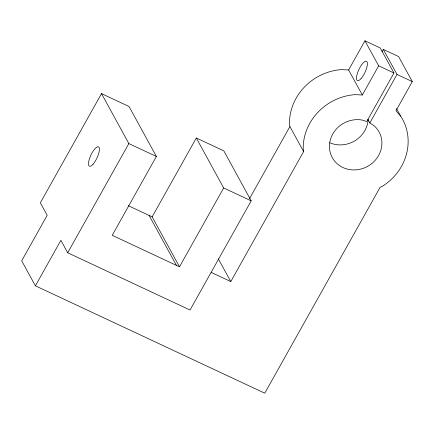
<?xml version="1.0" encoding="UTF-8"?>
<svg xmlns="http://www.w3.org/2000/svg" width="434" height="434" viewBox="0 0 434 434"><rect width="100%" height="100%" fill="white"/><g stroke="black" fill="none" stroke-linecap="round" stroke-linejoin="round"><path stroke-width="0.65" d="M179.497 266.818L152.144 216.859L196.314 138.001L223.667 187.96L179.497 266.818L112.211 235.32L156.386 156.462L129.034 106.504L101.507 93.619L40.346 202.808L47.187 215.302L21.7 260.796L35.404 285.822L264.778 393.193L380.07 187.369L382.652 186.132A53.382 49.351 -28.7 0 0 400.674 116.122L396.53 108.554M35.404 285.822L60.885 240.327L67.699 252.767L190.032 310.033L251.194 200.844L223.841 150.886L196.314 138.001M67.699 252.767L128.86 143.578L101.507 93.619M249.528 198.642L289.907 126.549L289.494 123.907A53.382 49.351 -28.7 0 1 341.097 69.619L348.621 69.972L362.325 94.997L354.8 94.645A53.382 49.351 -28.7 0 0 303.198 148.938L303.61 151.574L230.79 281.574L211.217 272.411M348.621 69.972L364.956 40.807L380.249 47.968L393.953 72.993L366.768 121.52L362.037 120.034A26.691 24.678 -28.7 0 0 329.569 149.036A26.691 24.678 -28.7 0 0 367.148 166.629A26.691 24.678 -28.7 0 0 373.913 125.589L369.828 122.952L367.913 119.458M381.996 51.738L383.309 49.395L398.596 56.556L412.3 81.581L395.965 110.746L400.674 116.122M362.325 94.997L378.66 65.832L364.956 40.807M369.828 122.952L397.007 74.426L383.309 49.395M378.66 65.832L393.953 72.993M397.007 74.426L412.3 81.581M128.86 143.578L156.386 156.462M223.667 187.96L251.194 200.844M128.29 205.694L152.144 216.859M289.907 126.549L303.61 151.574M218.362 258.876L230.79 281.574M149.084 215.427L176.437 265.386M368.151 119.648A26.691 24.678 -28.7 0 1 329.824 142.775M93.093 164.15A10.676 3.369 -64.9 0 0 99.044 147.414A10.676 3.369 -64.9 0 0 89.708 157.971A10.676 3.369 -64.9 0 0 93.093 164.15M361.083 78.576A10.676 3.369 -64.9 0 0 367.039 61.834A10.676 3.369 -64.9 0 0 357.703 72.397A10.676 3.369 -64.9 0 0 361.083 78.576"/></g></svg>
